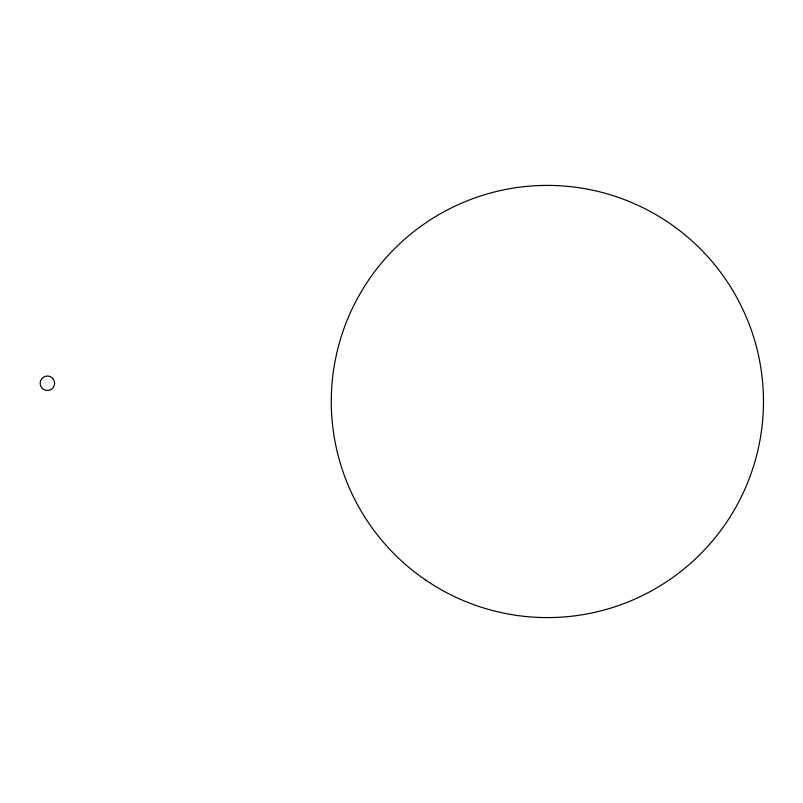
<?xml version="1.0" encoding="UTF-8"?>
<svg xmlns="http://www.w3.org/2000/svg" width="803" height="803" viewBox="0 0 803 803"><rect width="100%" height="100%" fill="white"/><g stroke="black" fill="none" stroke-linecap="round" stroke-linejoin="round"><path stroke-width="1.2" d="M42.308 388.411A7.237 7.237 0 0 0 54.393 385.069A7.237 7.237 0 0 0 45.46 376.276A7.237 7.237 0 0 0 42.308 388.411M425.52 579.957A216.087 216.087 0 0 0 762.85 417.801A216.087 216.087 0 0 0 453.755 206.742A216.087 216.087 0 0 0 425.52 579.957"/></g></svg>
